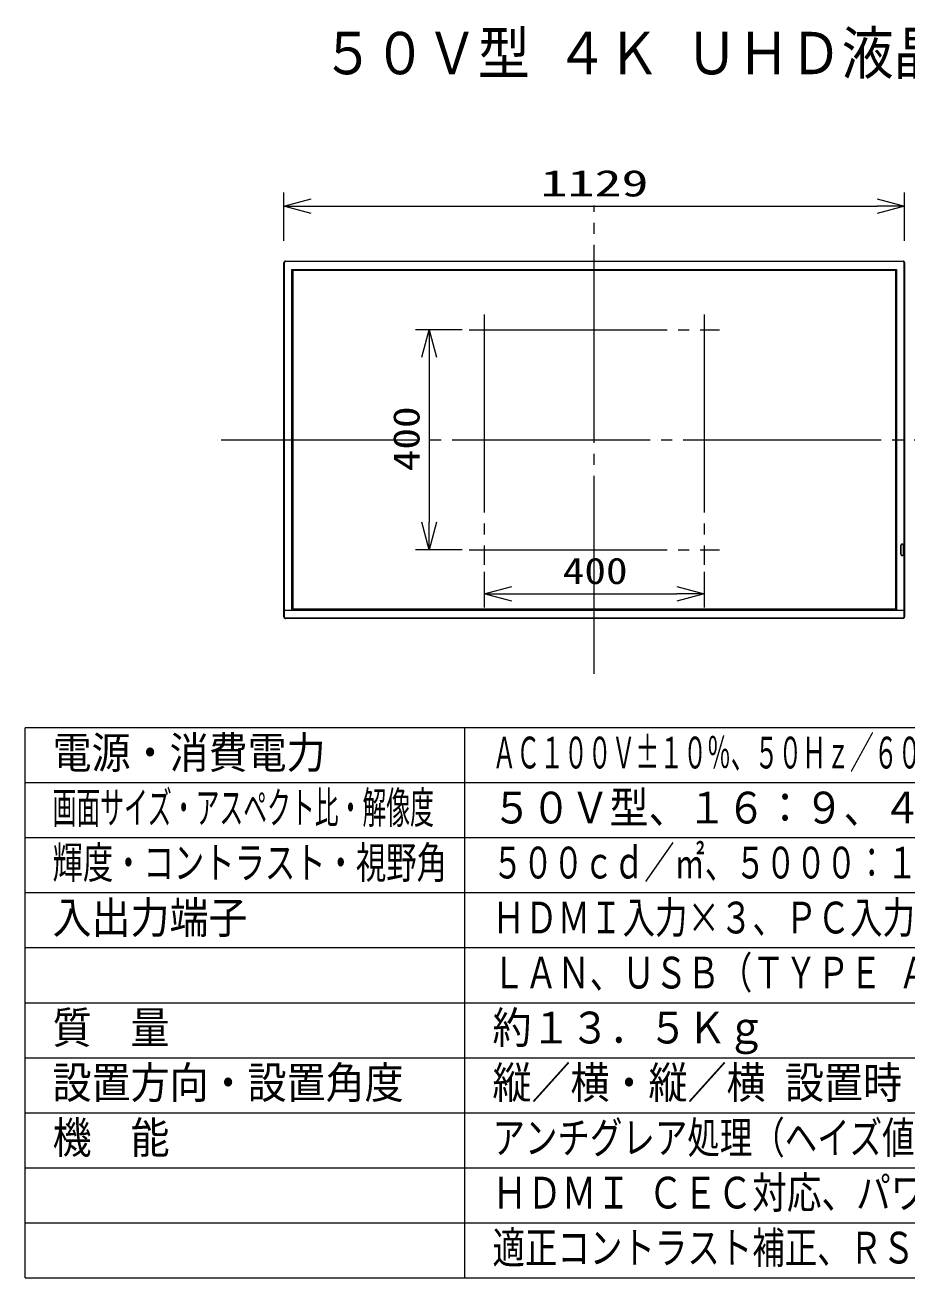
# Model space of a CAD drawing. Units: millimetres on the paper. Extents: x -62 to 65, y -59 to 59.
# Drawn here: x -62.5 to 17.7, y -54.6 to 59.3 of the extents above; entities that cross this region are included whole.
import ezdxf
from ezdxf.enums import TextEntityAlignment as Align

# ---------------------------------------------------------------- set-up
doc = ezdxf.new("R2010")
doc.units = ezdxf.units.MM
doc.linetypes.add('LONG_CHAIN', pattern=[21, 18, -1, 1, -1])
doc.layers.add('0-0_MOJI1', color=7, linetype='Continuous')
for name, color, linetype, lineweight in [('0-2_GAIKEI', 4, 'Continuous', 9), ('0-3_SUNPOU', 7, 'Continuous', 9), ('0-4_0', 7, 'Continuous', 9), ('0-5_WAKU', 4, 'Continuous', 9)]:
    doc.layers.add(name, color=color, linetype=linetype, lineweight=lineweight)
doc.styles.add('ＭＳ ゴシック', font='')
doc.styles.get('ＭＳ ゴシック').set_extended_font_data('MS Gothic')

# ---------------------------------------------------------------- blocks, each defined once
blk = doc.blocks.new('_Open30')
at = {"layer": '0-4_0'}
blk.add_line((0, 0), (-1, 0), dxfattribs=at)
blk.add_lwpolyline([(-1, 0.2679), (0, 0), (-1, -0.2679)], dxfattribs=at)

msp = doc.modelspace()

# ---------------------------------------------------------------- linework, layer by layer
at = {"layer": '0-2_GAIKEI', "color": 134, "linetype": 'LONG_CHAIN'}
for p, q in [((-10.749, 0.305), (-10.749, 42.875)), ((-20.749, 32.972), (-20.749, 10.208)), ((-0.749, 32.972), (-0.749, 10.208)), ((-22.132, 31.59), (0.633, 31.59)), ((-44.664, 21.59), (23.165, 21.59)), ((-22.132, 11.59), (0.633, 11.59))]:
    msp.add_line(p, q, dxfattribs=at)
at = {"layer": '0-2_GAIKEI'}
for p, q in [((-38.934, 37.673), (-38.975, 37.673)), ((-38.934, 37.673), (-38.934, 5.507)), ((-38.824, 37.823), (-38.824, 37.783)), ((17.325, 37.783), (-38.824, 37.783)), ((17.325, 37.783), (17.325, 37.823)), ((17.475, 37.673), (17.435, 37.673)), ((17.435, 5.507), (17.435, 37.673)), ((-38.138, 6.182), (-38.138, 36.998)), ((-38.138, 36.998), (16.639, 36.998)), ((16.639, 36.998), (16.639, 6.182)), ((16.73, 37.078), (16.73, 6.102)), ((17.138, 11.18), (17.138, 12.005)), ((17.141, 12.003), (17.138, 12.003)), ((17.141, 12.003), (17.141, 11.174)), ((17.355, 11.174), (17.355, 12.003)), ((17.358, 12.003), (17.355, 12.003)), ((17.358, 12.005), (17.358, 11.18)), ((17.138, 11.174), (17.141, 11.174)), ((17.355, 11.174), (17.358, 11.174)), ((-38.975, 6.102), (17.475, 6.102)), ((16.639, 6.182), (-38.138, 6.182)), ((-38.975, 5.507), (-38.934, 5.507)), ((-38.824, 5.397), (-38.824, 5.357)), ((-38.824, 5.397), (17.325, 5.397)), ((17.325, 5.357), (17.325, 5.397)), ((17.435, 5.507), (17.475, 5.507))]:
    msp.add_line(p, q, dxfattribs=at)
at = {"layer": '0-2_GAIKEI', "color": 7}
for p, q in [((-38.975, 5.507), (-38.975, 37.673)), ((-38.824, 37.823), (17.325, 37.823)), ((17.475, 37.673), (17.475, 5.507)), ((17.325, 5.357), (-38.824, 5.357))]:
    msp.add_line(p, q, dxfattribs=at)
at = {"layer": '0-2_GAIKEI'}
msp.add_lwpolyline([(-38.229, 6.102), (-38.229, 37.078), (16.73, 37.078)], dxfattribs=at)
at = {"layer": '0-2_GAIKEI', "color": 7}
for centre, radius, start, end in [((-38.824, 37.673), 0.151, 168.45578, 180), ((-38.826, 37.674), 0.149, 157.0552, 168.42975), ((-38.825, 37.673), 0.149, 145.91677, 157.04637), ((-38.824, 37.673), 0.151, 134.95229, 145.92006), ((-38.824, 37.673), 0.151, 123.9993, 134.95992), ((-38.824, 37.673), 0.15, 112.89345, 124.00295), ((-38.825, 37.674), 0.149, 101.53956, 112.88534), ((-38.824, 37.672), 0.151, 90, 101.51453), ((17.326, 37.672), 0.151, 78.46625, 90), ((17.326, 37.674), 0.149, 67.08714, 78.44123), ((17.326, 37.674), 0.15, 55.96952, 67.07928), ((17.325, 37.673), 0.151, 45.0179, 55.9735), ((17.325, 37.673), 0.151, 34.06548, 45.02585), ((17.326, 37.673), 0.15, 22.94671, 34.06905), ((17.327, 37.674), 0.149, 11.56866, 22.93809), ((17.325, 37.673), 0.151, 0, 11.54272), ((-38.824, 5.507), 0.15, 180, 191.55963), ((-38.826, 5.506), 0.149, 191.5851, 202.95572), ((-38.825, 5.507), 0.15, 202.96367, 214.07935), ((-38.824, 5.507), 0.151, 214.07518, 225.02684), ((-38.824, 5.507), 0.151, 225.01849, 235.96767), ((-38.824, 5.507), 0.15, 235.96355, 247.07144), ((-38.825, 5.506), 0.149, 247.07943, 258.4362), ((-38.824, 5.508), 0.151, 258.46157, 270), ((17.326, 5.507), 0.15, 270, 281.5577), ((17.326, 5.506), 0.149, 281.58305, 292.94813), ((17.325, 5.506), 0.15, 292.95586, 304.06399), ((17.325, 5.507), 0.151, 304.05954, 315.00369), ((17.325, 5.507), 0.151, 314.99502, 325.93928), ((17.326, 5.507), 0.15, 325.93483, 337.04325), ((17.327, 5.506), 0.149, 337.051, 348.4165), ((17.325, 5.507), 0.15, 348.44187, 0)]:
    msp.add_arc(centre, radius, start, end, dxfattribs=at)
at = {"layer": '0-2_GAIKEI'}
for centre, radius, start, end in [((-38.824, 37.673), 0.111, 168.46305, 180), ((-38.825, 37.673), 0.109, 157.08605, 168.43823), ((-38.824, 37.673), 0.11, 135.00453, 157.06147), ((-38.824, 37.673), 0.11, 112.97572, 135.05629), ((-38.825, 37.674), 0.109, 101.57524, 112.94831), ((-38.824, 37.673), 0.111, 90, 101.54916), ((17.326, 37.673), 0.11, 78.42105, 90), ((17.326, 37.674), 0.109, 67.01164, 78.39512), ((17.325, 37.673), 0.11, 44.91448, 66.98159), ((17.325, 37.673), 0.11, 22.93705, 44.97102), ((17.326, 37.673), 0.109, 11.5652, 22.91294), ((17.325, 37.673), 0.111, 0, 11.54043), ((17.249, 12.005), 0.111, 168.46591, 180), ((17.247, 12.006), 0.11, 157.09998, 168.44137), ((17.248, 12.003), 0.108, 168.4461, 180), ((17.247, 12.003), 0.107, 157.06421, 168.42087), ((17.248, 12.005), 0.111, 135.04923, 157.0769), ((17.248, 12.003), 0.108, 135.00825, 157.03855), ((17.248, 12.005), 0.11, 113.03286, 135.10583), ((17.248, 12.003), 0.108, 113.02167, 135.06799), ((17.248, 12.007), 0.109, 101.61184, 113.00175), ((17.248, 12.004), 0.106, 101.6132, 112.99173), ((17.248, 12.005), 0.11, 90, 101.58568), ((17.248, 12.003), 0.107, 90, 101.58785), ((17.248, 12.005), 0.111, 78.44939, 90), ((17.248, 12.003), 0.108, 78.44456, 90), ((17.248, 12.004), 0.107, 67.05721, 78.41932), ((17.248, 12.006), 0.109, 67.04843, 78.42321), ((17.248, 12.003), 0.108, 44.98248, 67.03073), ((17.248, 12.005), 0.11, 44.93906, 67.02077), ((17.248, 12.003), 0.108, 22.98421, 45.03879), ((17.248, 12.005), 0.11, 22.93664, 44.991), ((17.249, 12.003), 0.107, 11.58783, 22.95664), ((17.249, 12.006), 0.109, 11.56153, 22.91223), ((17.248, 12.003), 0.108, 0, 11.56236), ((17.247, 12.005), 0.111, 0, 11.53682), ((17.248, 11.174), 0.108, 180, 191.55938), ((17.247, 11.173), 0.106, 191.58539, 202.95941), ((17.248, 11.174), 0.107, 202.98737, 225.05343), ((17.248, 11.174), 0.108, 224.99808, 247.04219), ((17.248, 11.173), 0.106, 247.06785, 258.42355), ((17.248, 11.174), 0.107, 258.44829, 270), ((17.248, 11.175), 0.108, 270, 281.5194), ((17.248, 11.173), 0.107, 281.54403, 292.88331), ((17.248, 11.174), 0.108, 292.9055, 314.95144), ((17.248, 11.174), 0.107, 314.89952, 336.98984), ((17.249, 11.173), 0.106, 337.01972, 348.4059), ((17.248, 11.174), 0.108, 348.43217, 0), ((-38.824, 5.507), 0.111, 180, 191.54229), ((-38.825, 5.506), 0.109, 191.56788, 202.93699), ((-38.825, 5.507), 0.11, 202.96381, 225.05565), ((-38.824, 5.507), 0.11, 225.00819, 247.08651), ((-38.825, 5.506), 0.11, 247.10972, 258.46049), ((-38.824, 5.508), 0.111, 258.48597, 270), ((17.326, 5.507), 0.11, 270, 281.54373), ((17.326, 5.506), 0.109, 281.56906, 292.93025), ((17.325, 5.507), 0.11, 292.95612, 315.02104), ((17.325, 5.507), 0.11, 314.9688, 337.03768), ((17.326, 5.506), 0.109, 337.06402, 348.42869), ((17.325, 5.507), 0.111, 348.45423, 0)]:
    msp.add_arc(centre, radius, start, end, dxfattribs=at)
at = {"layer": '0-3_SUNPOU'}
for p, q in [((-38.975, 39.673), (-38.975, 44.073)), ((17.475, 39.673), (17.475, 44.073)), ((-36.475, 42.823), (14.975, 42.823)), ((-22.749, 31.59), (-26.999, 31.59)), ((-25.749, 29.09), (-25.749, 14.09)), ((-22.749, 11.59), (-26.999, 11.59)), ((-20.749, 9.59), (-20.749, 6.34)), ((-0.749, 9.59), (-0.749, 6.34)), ((-18.249, 7.59), (-3.249, 7.59))]:
    msp.add_line(p, q, dxfattribs=at)
at = {"layer": '0-5_WAKU', "color": 3}
for p, q in [((-62.5, -54.6), (-62.5, -4.6)), ((62.5, -4.6), (-62.5, -4.6)), ((-22.5, -54.6), (-22.5, -4.6)), ((-62.5, -54.6), (62.5, -54.6))]:
    msp.add_line(p, q, dxfattribs=at)
at = {"layer": '0-5_WAKU'}
for p, q in [((62.5, -9.6), (-62.5, -9.6)), ((62.5, -14.6), (-62.5, -14.6)), ((62.5, -19.6), (-62.5, -19.6)), ((62.5, -24.6), (-62.5, -24.6)), ((-62.5, -29.6), (62.5, -29.6)), ((-62.5, -34.6), (62.5, -34.6)), ((-62.5, -39.6), (62.5, -39.6)), ((-62.5, -44.6), (62.5, -44.6)), ((-62.5, -49.6), (62.5, -49.6))]:
    msp.add_line(p, q, dxfattribs=at)

# ---------------------------------------------------------------- block references
at = {"layer": '0-3_SUNPOU', "xscale": 2.5, "yscale": 2.5}
for p, rotation in [((-38.975, 42.823), 180), ((-25.749, 31.59), 90), ((-25.749, 11.59), 270), ((-20.749, 7.59), 180)]:
    msp.add_blockref('_Open30', p, dxfattribs=dict(at, rotation=rotation))
for p in [(17.475, 42.823), (-0.749, 7.59)]:
    msp.add_blockref('_Open30', p, dxfattribs=at)

# ---------------------------------------------------------------- texts
at = {"layer": '0-0_MOJI1', "style": 'ＭＳ ゴシック'}
for s, height, width, p in [('５０Ｖ型 ４Ｋ ＵＨＤ液晶ディスプレイ', 3.849, 0.9, (-35.5, 53.66)), ('電源・消費電力', 2.889, 0.9, (-60, -9.155)), ('ＡＣ１００Ｖ±１０％、５０Ｈｚ／６０Ｈｚ、１１９Ｗ（動作時平均消費電力１１５Ｗ）', 2.889, 0.55, (-20, -9.155)), ('画面サイズ・アスペクト比・解像度', 2.889, 0.55, (-60, -14.155)), ('５０Ｖ型、１６：９、４Ｋ ３８４０×２１６０', 2.889, 0.9, (-20, -14.155)), ('輝度・コントラスト・視野角', 2.889, 0.7, (-60, -19.155)), ('５００ｃｄ／㎡、５０００：１、１７８°／１７８°（ＣＲ＞１０）', 2.889, 0.7, (-20, -19.155)), ('入出力端子', 2.889, 0.9, (-60, -24.155)), ('ＨＤＭＩ入力×３、ＰＣ入力、シリアル入力、音声入力/出力、', 2.889, 0.75, (-20, -24.155)), ('ＬＡＮ、ＵＳＢ（ＴＹＰＥ Ａ）ＵＳＢ２．０対応', 2.886, 0.75, (-20, -29.155)), ('質\u3000量', 2.889, 0.9, (-60, -34.155)), ('約１３．５Ｋｇ', 2.889, 0.9, (-20, -34.155)), ('設置方向・設置角度', 2.889, 0.9, (-60, -39.155)), ('縦／横・縦／横 設置時 前傾／後傾０～２０度', 2.889, 0.9, (-20, -39.155)), ('機\u3000能', 2.889, 0.9, (-60, -44.155)), ('アンチグレア処理（ヘイズ値２５％）、稼働時間１８時間／日、', 2.886, 0.75, (-20, -44.155)), ('ＨＤＭＩ ＣＥＣ対応、パワーマネジメント機能、', 2.886, 0.8, (-20, -49.155)), ('適正コントラスト補正、ＲＳ－２３２Ｃ／ＰＪＬｉｎｋ対応', 2.886, 0.75, (-20, -54.155))]:
    msp.add_text(s, height=height, dxfattribs=dict(at, width=width)).set_placement(p, align=Align.BOTTOM_LEFT)
at = {"layer": '0-3_SUNPOU', "style": 'ＭＳ ゴシック'}
for s, width, p in [('1129', 1.5, (-15.63, 42.986)), ('400', 1.2, (-13.607, 7.752))]:
    msp.add_text(s, height=2.405, dxfattribs=dict(at, width=width)).set_placement(p, align=Align.BOTTOM_LEFT)
at = {"layer": '0-3_SUNPOU', "style": 'ＭＳ ゴシック', "width": 1.2}
msp.add_text('400', height=2.405, rotation=90, dxfattribs=at).set_placement((-25.912, 18.733), align=Align.BOTTOM_LEFT)

doc.saveas('drawing.dxf')
